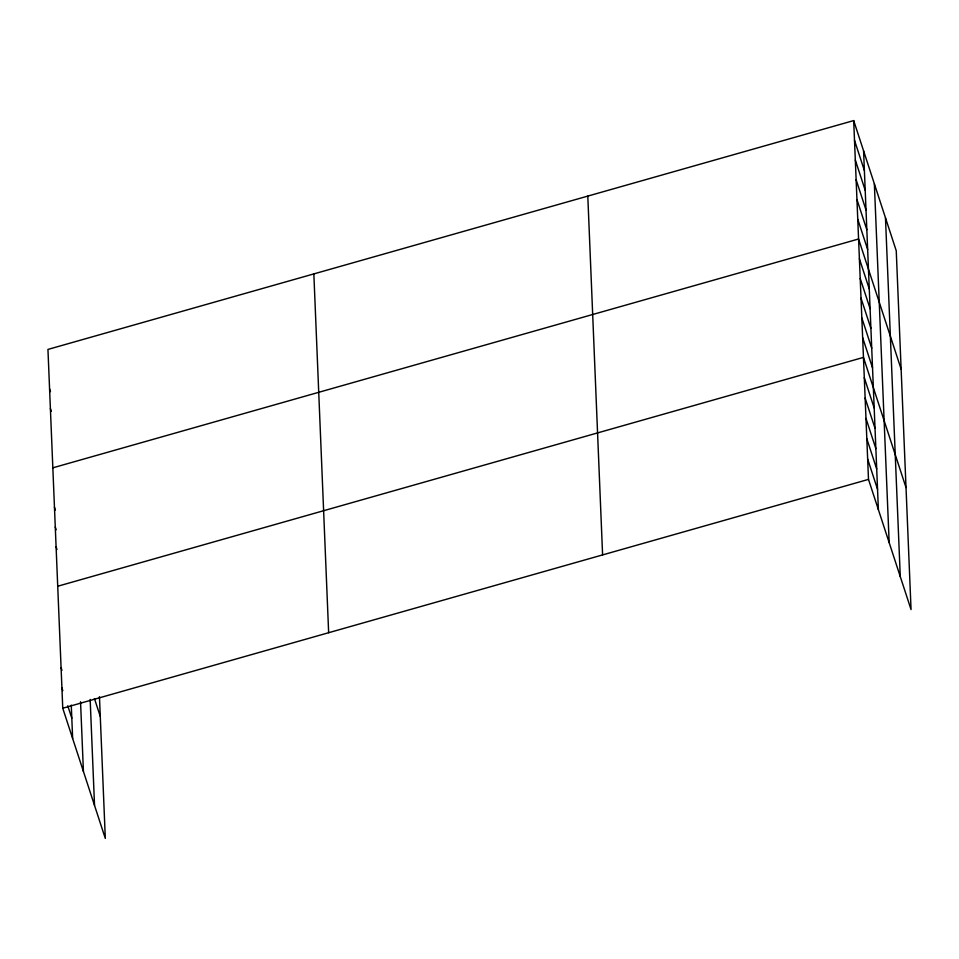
<?xml version="1.0" encoding="UTF-8"?>
<svg xmlns="http://www.w3.org/2000/svg" width="959" height="959" viewBox="0 0 959 959"><rect width="100%" height="100%" fill="white"/><g stroke="black" fill="none" stroke-linecap="round" stroke-linejoin="round"><path stroke-width="1.44" d="M853.69 120.582L868.494 479.392L911.05 609.576L896.245 250.767L853.69 120.582L47.95 349.424L62.755 708.233L105.31 838.418L99.46 696.69M52.841 467.824L858.581 238.995L901.136 369.179M57.72 586.237L863.46 357.395L906.015 487.58M62.755 708.233L868.494 479.392M854.505 140.314L864.395 170.57M855.32 160.045L865.21 190.302M856.135 179.789L866.025 210.045M856.95 199.52L866.84 229.776M857.766 219.251L867.655 249.508M859.396 258.726L869.286 288.983M860.211 278.458L870.101 308.714M861.026 298.189L870.916 328.446M861.841 317.932L871.731 348.189M862.656 337.664L872.546 367.92M864.299 377.726L874.188 407.983M865.138 398.069L875.028 428.325M865.977 418.4L875.867 448.656M866.816 438.731L876.706 468.987M867.655 459.061L877.545 489.318M49.58 388.886L50.479 391.644M50.395 408.618L51.295 411.375M54.459 507.299L55.358 510.044M55.274 527.03L56.173 529.788M56.09 546.762L56.989 549.519M94.438 698.56L100.275 716.421M61.076 667.572L61.975 670.317M61.915 687.903L62.814 690.648M67.765 705.776L71.805 718.159M885.469 217.789L900.273 576.599M874.356 183.816L889.161 542.626M863.579 150.839L878.384 509.649M587.795 196.104L602.6 554.913M313.845 273.902L328.649 632.712M90.158 699.423L94.533 805.44M80.544 701.748L83.421 771.468M71.266 705.081L72.644 738.49"/></g></svg>
